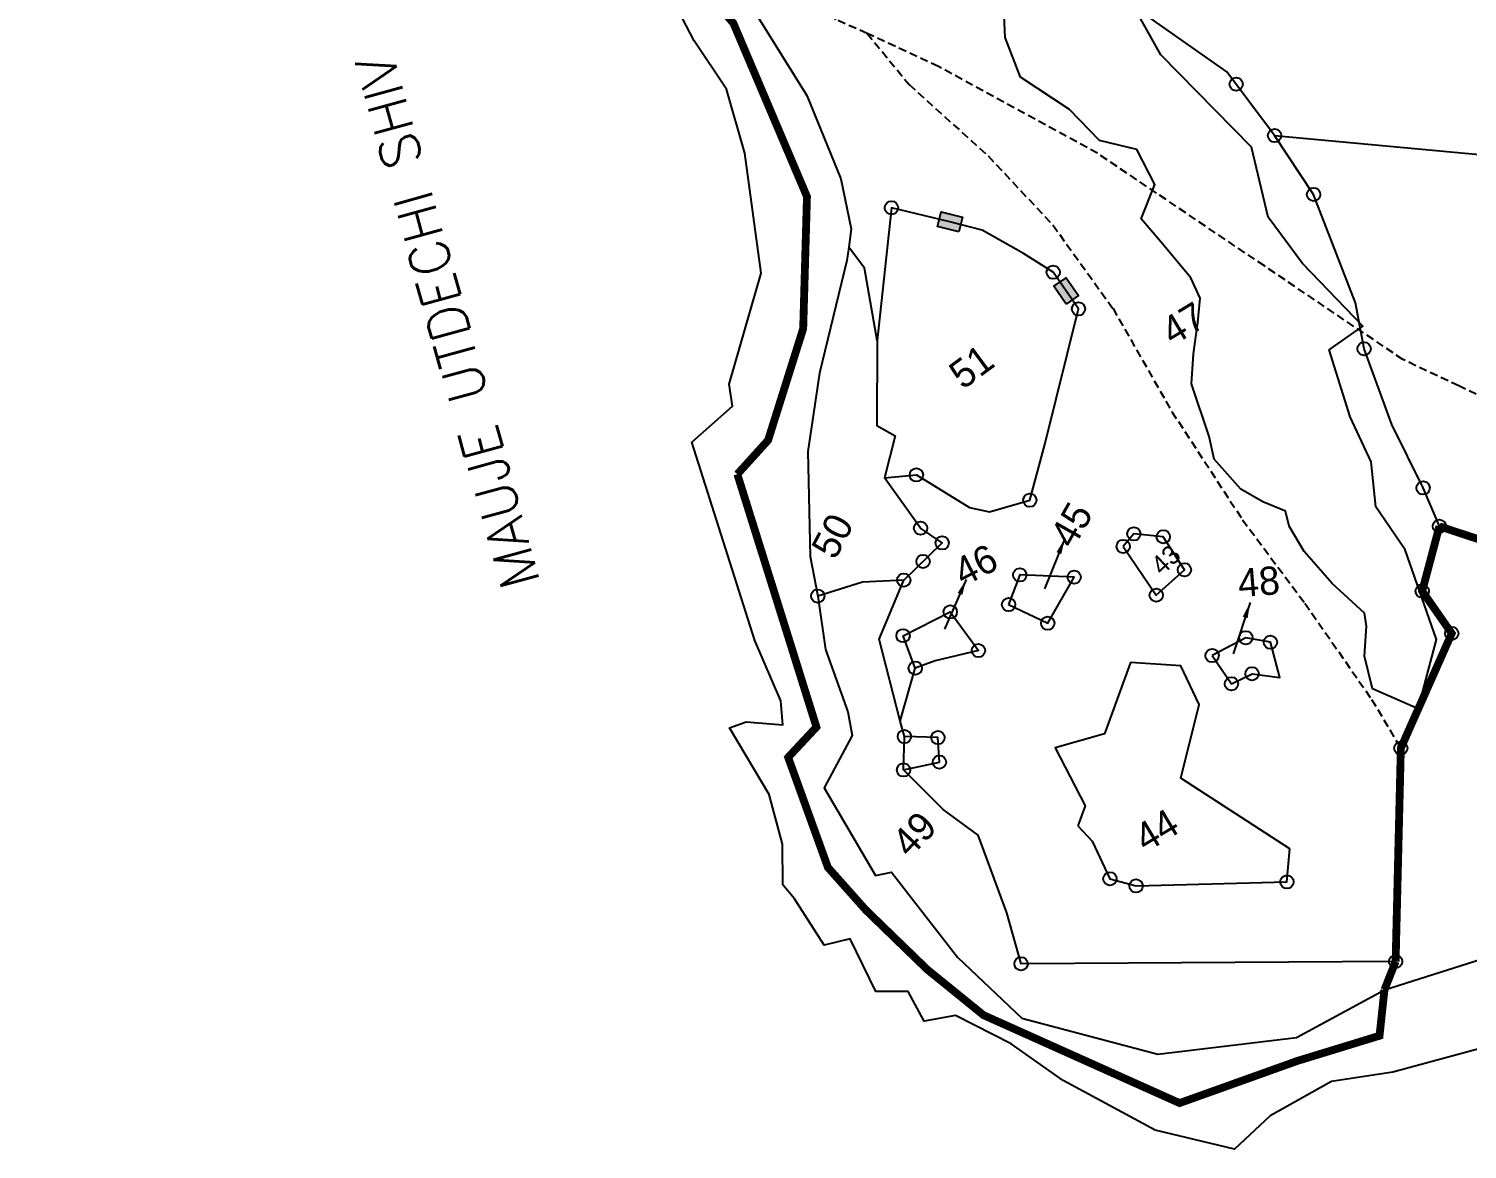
# Model space of a CAD drawing. Header units: metres. Extents: x 302106 to 303882, y 1957822 to 1960135.
# Drawn here: x 302263 to 303172, y 1957822 to 1958531 of the extents above; entities that cross this region are included whole.
import ezdxf

# ---------------------------------------------------------------- set-up
doc = ezdxf.new("R2010")
doc.units = ezdxf.units.M
doc.linetypes.add('DASHDOT', pattern=[1, 0.5, -0.25, 0, -0.25])
doc.linetypes.add('DASHED', pattern=[0.75, 0.5, -0.25])
for name, color, linetype in [('LINE_FOOTPATH', 1, 'DASHED'), ('POLY_HATCH', 12, 'Continuous'), ('POLY_PARCEL', 6, 'Continuous'), ('POLY_WATER', 4, 'Continuous'), ('SYM_ARROW', 1, 'Continuous'), ('SYM_STONE', 1, 'Continuous'), ('TEXT_MAPOUT', 7, 'Continuous'), ('TEXT_PARCEL', 7, 'Continuous'), ('V_BOUND_LINE', 7, 'Continuous'), ('V_BOUND_STREAM_LINE', 7, 'DASHDOT')]:
    doc.layers.add(name, color=color, linetype=linetype)
doc.styles.get("Standard").update_dxf_attribs({"font": 'simplex.shx'})
doc.styles.add('TEXT_MAP', font='')
doc.styles.get('TEXT_MAP').set_extended_font_data('Kruti Dev 050')
doc.dimstyles.get("Standard").update_dxf_attribs({"dimtxt": 0.18, "dimasz": 0.18, "dimexe": 0.18, "dimexo": 0.0625, "dimgap": 0.09, "dimtad": 0, "dimtih": 1, "dimtoh": 1, "dimdec": 4, "dimzin": 0, "dimdsep": 46, "dimtxsty": 'Standard', "dimcen": 0.09, "dimadec": 0, "dimazin": 0, "dimtfac": 1, "dimtdec": 4, "dimtofl": 0, "dimtmove": 0, "dimatfit": 3, "dimfxl": 1, "dimtolj": 1, "dimtzin": 0, "dimarcsym": 0})

# ---------------------------------------------------------------- blocks, each defined once
blk = doc.blocks.new('STONE')
blk.add_circle((0, 0), 0.851)
blk = doc.blocks.new('STONESQUAREFILLED')
blk.add_hatch(color=256).paths.add_polyline_path([(0.696, -0.481), (0.696, 0.481), (-0.696, 0.481), (-0.696, -0.481)])
blk.add_lwpolyline([(-0.696, 0.481), (0.696, 0.481), (0.696, -0.481), (-0.696, -0.481)], close=True)
blk = doc.blocks.new('TEXTARROW')
blk.add_leader([(0.04, -0.01), (8.68, -0.01)], dimstyle='Standard', override={"dimtxt": 2.5, "dimasz": 2.5, "dimexe": 1.25, "dimexo": 0.625, "dimgap": 0.625, "dimtad": 1, "dimtih": 0, "dimtoh": 0, "dimzin": 8, "dimcen": 2.5, "dimtofl": 1})

msp = doc.modelspace()

# ---------------------------------------------------------------- linework, layer by layer
at = {"layer": 'LINE_FOOTPATH', "ltscale": 10}
for points in [[(303198.32, 1958290.38), (303166.98, 1958305.25), (303131.6, 1958321.91), (303044.07, 1958381.15), (302938.47, 1958452.39), (302837.85, 1958507.36), (302792.69, 1958528.31), (302773.03, 1958536.93), (302750.66, 1958574.03), (302734.68, 1958600.53), (302711.09, 1958629.67), (302672.1, 1958660.37), (302636.47, 1958695.49), (302596.23, 1958730.25), (302531.89, 1958789.02), (302440.37, 1958898.85), (302408.8, 1958935.23), (302364.74, 1958936.36), (302324.04, 1958935.92)], [(302792.69, 1958528.31), (302819.35, 1958495.86), (302869.33, 1958450.75), (302910.18, 1958407.05), (302948.31, 1958354.11), (302985.54, 1958288.9), (303030.19, 1958220.57), (303069.64, 1958167.74), (303111.84, 1958106.9), (303130.32, 1958076.04)]]:
    msp.add_lwpolyline(points, dxfattribs=at)
at = {"layer": 'POLY_HATCH'}
for points in [[(303141.32, 1958100.86), (303152.97, 1958144.77), (303132.97, 1958201.44), (303114.5, 1958228.71), (303111.48, 1958257.21), (303098.36, 1958285.69), (303084.91, 1958328.12), (303106.27, 1958343.02), (303068.18, 1958382.72), (303046.44, 1958412.06), (303035.96, 1958456.28), (302978.53, 1958514.65), (302954.99, 1958557.06)], [(303141.32, 1958100.86), (303112.47, 1958113.66), (303107.35, 1958134.22), (303108.65, 1958153.19), (303107.3, 1958161.47), (303086.96, 1958180.13), (303069.28, 1958200.39), (303059.63, 1958216.4), (303057.47, 1958226.02), (303043.03, 1958231.86), (303029.12, 1958239.84), (303012.24, 1958258.78), (303009.01, 1958273.2), (302997.99, 1958306.57), (302999.29, 1958325.54), (303001.93, 1958345.32), (303003.5, 1958360.82), (302997.6, 1958373.64), (302978.31, 1958396.57), (302965.99, 1958410.97), (302974.77, 1958432.63), (302963.24, 1958454.78), (302939.71, 1958460.61), (302920.7, 1958480.07), (302889.81, 1958500.64), (302880.14, 1958525.74), (302879.03, 1958548.71)]]:
    msp.add_lwpolyline(points, dxfattribs=at)
at = {"layer": 'POLY_PARCEL'}
for points in [[(303050.48, 1958463.64), (303020.35, 1958503.91), (302968.03, 1958540.7), (302961.53, 1958592.53), (302931.24, 1958647.99), (302923.87, 1958671.42), (302918.46, 1958705.02), (302931.31, 1958721.76), (302955.49, 1958761.51), (302939.23, 1958801.16), (302917.1, 1958801.3), (302881.09, 1958802.07), (302857.37, 1958821.03)], [(303050.48, 1958463.64), (303193.47, 1958450.46), (303241.92, 1958478.82), (303292.55, 1958512.28)], [(303154.71, 1958216.4), (303144.41, 1958240.65), (303124.65, 1958280.89), (303107.06, 1958328.73), (303101.66, 1958357.84), (303075.18, 1958426.39), (303050.48, 1958463.64)], [(302803.72, 1958247.12), (302823.9, 1958248.87), (302857.54, 1958228.31), (302870.07, 1958225.46), (302895.66, 1958232.87), (302905.19, 1958268.25), (302926.46, 1958353.94), (302910.47, 1958377.14), (302891.68, 1958389.03), (302865.59, 1958403.73), (302845.16, 1958409.03), (302808.13, 1958417.94), (302799.04, 1958333.98)], [(302799.04, 1958333.98), (302791.13, 1958379.67), (302781.09, 1958393)], [(302799.04, 1958333.98), (302798.96, 1958280.28), (302810.56, 1958273.66), (302803.72, 1958247.12)], [(302815.9, 1958182.39), (302840.22, 1958205.86), (302826.55, 1958215.24), (302803.72, 1958247.12)], [(302954.75, 1958203.71), (302975.66, 1958172.82), (302993.46, 1958188.89), (302980.08, 1958209.82), (302961.46, 1958211.57), (302954.75, 1958203.71)], [(302815.9, 1958182.39), (302789.83, 1958181.09), (302761.52, 1958172.29)], [(302813.76, 1958093.19), (302800.37, 1958145), (302815.9, 1958182.39)], [(302882.26, 1958166.88), (302906.95, 1958155.05), (302923.72, 1958184.24), (302889.29, 1958185.61), (302882.26, 1958166.88)], [(303010.94, 1958134.57), (303023.19, 1958116.78), (303036.19, 1958123.08), (303053.69, 1958120.66), (303047.82, 1958143.07), (303032.34, 1958145.94), (303010.94, 1958134.57)], [(302813.76, 1958093.19), (302823.23, 1958126.71)], [(302926.12, 1958026.97), (302935.11, 1958017.13), (302946.37, 1957993.39), (302962.86, 1957988.84), (303058.29, 1957991.42), (303060.16, 1958012.39), (302991.22, 1958057.06), (303002.81, 1958103.72), (302991.21, 1958128.02), (302959.36, 1958130.18), (302942.96, 1958085.19), (302911.68, 1958076.26), (302930.7, 1958039.65), (302926.12, 1958026.97)], [(302816.31, 1958083.34), (302813.76, 1958093.19)], [(302815.81, 1958062.22), (302838.47, 1958067.23), (302837.55, 1958082.69), (302816.31, 1958083.34)], [(302815.81, 1958062.22), (302816.31, 1958083.34)], [(303127.02, 1957941.06), (302890.11, 1957939.64), (302881.11, 1957971.85), (302863.08, 1958021.04), (302840.86, 1958037.28), (302815.81, 1958062.22)]]:
    msp.add_lwpolyline(points, dxfattribs=at)
msp.add_lwpolyline([(302823.23, 1958126.71), (302815.46, 1958147.21), (302845.37, 1958162.19), (302863.13, 1958137.8), (302835.78, 1958131.23)], close=True, dxfattribs=at)
at = {"layer": 'POLY_WATER'}
for points in [[(303195.29, 1957890.01), (303125.29, 1957871.05), (303086.5, 1957865.1), (303047.68, 1957843.36), (303025.08, 1957822.27), (302974.98, 1957834.4), (302916.66, 1957865.67), (302883.86, 1957889.06), (302848.63, 1957906.85), (302828.81, 1957903.2), (302818.71, 1957922.02), (302798.28, 1957922.15), (302781.93, 1957955.47), (302765.65, 1957951.47), (302746.75, 1957980.75), (302739.35, 1957989.58), (302739.24, 1958015.25), (302730.71, 1958046.64), (302705.69, 1958088.84), (302716.23, 1958092.7), (302739.36, 1958090.87), (302738.17, 1958105.93), (302721.64, 1958144.13), (302681.88, 1958269.59), (302707.53, 1958292.52), (302705.49, 1958306.24), (302725.8, 1958376.6), (302715.36, 1958452.5), (302703.88, 1958492.9), (302683.27, 1958523.65), (302655.05, 1958578.04)], [(302714.6, 1958553.5), (302754.58, 1958489.02), (302776.08, 1958436.24), (302782.65, 1958404.54), (302781.09, 1958393)], [(302781.09, 1958393), (302779.94, 1958384.52), (302762.62, 1958313.36), (302755.18, 1958263.74), (302756.77, 1958197.29), (302761.52, 1958172.29)], [(302761.52, 1958172.29), (302766.53, 1958138.54), (302780.56, 1958099.09), (302783.25, 1958083.99), (302765.5, 1958051.01), (302798.14, 1957995.47), (302808.25, 1957997.67), (302849.98, 1957943.71), (302890.69, 1957905.3), (302976.66, 1957882.47), (303064.29, 1957892.96), (303119.96, 1957923.17)], [(303119.96, 1957923.17), (303190.37, 1957945.56)]]:
    msp.add_lwpolyline(points, dxfattribs=at)
at = {"layer": 'V_BOUND_LINE', "const_width": 4.95}
for points in [[(303154.71, 1958216.4), (303221.5, 1958194.3), (303237.65, 1958148.09), (303295.47, 1958134.79), (303292.97, 1958155.29), (303361.77, 1958179.34), (303386.01, 1958133.42), (303454.44, 1958139.82), (303462.15, 1958144.93), (303471.43, 1958172.54), (303498.66, 1958191.7), (303501.33, 1958263.02), (303466.03, 1958277.05), (303458.46, 1958308.25), (303402.48, 1958313.95), (303362.11, 1958331.8), (303342, 1958365.54), (303339.18, 1958383.55), (303346.65, 1958407.32), (303308.7, 1958468.36), (303292.55, 1958512.28)], [(303127.02, 1957941.06), (303130.32, 1958076.04), (303162.51, 1958148.64), (303143.83, 1958175.44), (303154.71, 1958216.4)], [(303119.96, 1957923.17), (303127.02, 1957941.06)]]:
    msp.add_lwpolyline(points, dxfattribs=at)
at = {"layer": 'V_BOUND_STREAM_LINE', "ltscale": 10, "const_width": 4.95}
for points in [[(302329.74, 1958828.15), (302266.07, 1958738.78), (302370.63, 1958674.68), (302392.3, 1958627.5), (302463.86, 1958582.53), (302534.73, 1958608.69), (302649.27, 1958602.42), (302708.15, 1958534.75), (302754.71, 1958425.01), (302752.32, 1958341.48), (302730.11, 1958270.85), (302710.67, 1958249.35)], [(302710.67, 1958249.35), (302760.7, 1958089.39), (302742.82, 1958070.2), (302767.97, 1958000.56), (302791.92, 1957973.64), (302830.7, 1957936.05), (302866.39, 1957907.1), (302990.37, 1957851.48), (303064.78, 1957878.11), (303116.85, 1957894.08), (303119.96, 1957923.17)]]:
    msp.add_lwpolyline(points, dxfattribs=at)

# ---------------------------------------------------------------- block references
at = {"layer": 'SYM_ARROW'}
for p, xscale, yscale, zscale, rotation in [((302917.85, 1958208.74), 3.963545019173593, 3.963545019173593, 3.963545019173593, 248.1204862114944), ((302855.56, 1958182.87), 3.963545019173592, 3.963545019173592, 3.963545019173592, 246.4234765191989), ((303035.09, 1958168.31), 3.963545019173592, 3.963545019173592, 3.963545019173592, 251.6691750911759)]:
    msp.add_blockref('TEXTARROW', p, dxfattribs=dict(at, xscale=xscale, yscale=yscale, zscale=zscale, rotation=rotation))
at = {"layer": 'SYM_STONE'}
for name, p, xscale, yscale, zscale, rotation in [('STONE', (303026.16, 1958496.14), 4.954431273966991, 4.954431273966991, 4.954431273966991, 31.08348026622783), ('STONE', (303050.48, 1958463.64), 4.954431273966991, 4.954431273966991, 4.954431273966991, 31.08348026622783), ('STONE', (303075.18, 1958426.39), 4.954431273966991, 4.954431273966991, 4.954431273966991, 31.08348026622783), ('STONE', (302808.13, 1958417.94), 4.954431273966991, 4.954431273966991, 4.954431273966991, 31.08348026622783), ('STONESQUAREFILLED', (302845.16, 1958409.03), 9.908862547933982, 9.908862547933982, 9.908862547933982, 166.4710655386851), ('STONE', (302910.47, 1958377.14), 4.954431273966991, 4.954431273966991, 4.954431273966991, 31.08348026622783), ('STONESQUAREFILLED', (302918.62, 1958365.32), 9.908862547933982, 9.908862547933982, 9.908862547933982, 124.5755474686989), ('STONE', (302926.46, 1958353.94), 4.954431273966991, 4.954431273966991, 4.954431273966991, 31.08348026622783), ('STONE', (303107.06, 1958328.73), 4.954431273966991, 4.954431273966991, 4.954431273966991, 31.08348026622783), ('STONE', (302823.9, 1958248.87), 4.954431273966991, 4.954431273966991, 4.954431273966991, 31.08348026622783), ('STONE', (303144.41, 1958240.65), 4.954431273966991, 4.954431273966991, 4.954431273966991, 31.08348026622783), ('STONE', (302895.66, 1958232.87), 4.954431273966991, 4.954431273966991, 4.954431273966991, 31.08348026622783), ('STONE', (302826.55, 1958215.24), 4.954431273966991, 4.954431273966991, 4.954431273966991, 31.08348026622783), ('STONE', (302961.46, 1958211.57), 4.954431273966991, 4.954431273966991, 4.954431273966991, 31.08348026622783), ('STONE', (302980.08, 1958209.82), 4.954431273966991, 4.954431273966991, 4.954431273966991, 31.08348026622783), ('STONE', (303154.71, 1958216.4), 4.954431273966991, 4.954431273966991, 4.954431273966991, 31.08348026622783), ('STONE', (302840.22, 1958205.86), 4.954431273966991, 4.954431273966991, 4.954431273966991, 31.08348026622783), ('STONE', (302954.75, 1958203.71), 4.954431273966991, 4.954431273966991, 4.954431273966991, 31.08348026622783), ('STONE', (302828.12, 1958194.18), 4.954431273966991, 4.954431273966991, 4.954431273966991, 31.08348026622783), ('STONE', (302889.29, 1958185.61), 4.954431273966991, 4.954431273966991, 4.954431273966991, 31.08348026622783), ('STONE', (302923.72, 1958184.24), 4.954431273966991, 4.954431273966991, 4.954431273966991, 31.08348026622783), ('STONE', (302993.46, 1958188.89), 4.954431273966991, 4.954431273966991, 4.954431273966991, 31.08348026622783), ('STONE', (302815.9, 1958182.39), 4.954431273966991, 4.954431273966991, 4.954431273966991, 31.08348026622783), ('STONE', (303143.83, 1958175.44), 4.954431273966991, 4.954431273966991, 4.954431273966991, 31.08348026622783), ('STONE', (302761.52, 1958172.29), 4.954431273966991, 4.954431273966991, 4.954431273966991, 31.08348026622783), ('STONE', (302882.26, 1958166.88), 4.954431273966991, 4.954431273966991, 4.954431273966991, 31.08348026622783), ('STONE', (302975.66, 1958172.82), 4.954431273966991, 4.954431273966991, 4.954431273966991, 31.08348026622783), ('STONE', (302845.37, 1958162.19), 4.954431273966991, 4.954431273966991, 4.954431273966991, 31.08348026622783), ('STONE', (302815.46, 1958147.21), 4.954431273966991, 4.954431273966991, 4.954431273966991, 31.08348026622783), ('STONE', (302906.95, 1958155.05), 4.954431273966991, 4.954431273966991, 4.954431273966991, 31.08348026622783), ('STONE', (303162.51, 1958148.64), 4.954431273966991, 4.954431273966991, 4.954431273966991, 31.08348026622783), ('STONE', (302863.13, 1958137.8), 4.954431273966991, 4.954431273966991, 4.954431273966991, 31.08348026622783), ('STONE', (303032.34, 1958145.94), 4.954431273966991, 4.954431273966991, 4.954431273966991, 31.08348026622783), ('STONE', (303047.82, 1958143.07), 4.954431273966991, 4.954431273966991, 4.954431273966991, 31.08348026622783), ('STONE', (303010.94, 1958134.57), 4.954431273966991, 4.954431273966991, 4.954431273966991, 31.08348026622783), ('STONE', (302823.23, 1958126.71), 4.954431273966991, 4.954431273966991, 4.954431273966991, 31.08348026622783), ('STONE', (303036.19, 1958123.08), 4.954431273966991, 4.954431273966991, 4.954431273966991, 31.08348026622783), ('STONE', (303023.19, 1958116.78), 4.954431273966991, 4.954431273966991, 4.954431273966991, 31.08348026622783), ('STONE', (302816.31, 1958083.34), 4.954431273966991, 4.954431273966991, 4.954431273966991, 31.08348026622783), ('STONE', (302837.55, 1958082.69), 4.954431273966991, 4.954431273966991, 4.954431273966991, 31.08348026622783), ('STONE', (303130.32, 1958076.04), 4.954431273966991, 4.954431273966991, 4.954431273966991, 31.08348026622783), ('STONE', (302838.47, 1958067.23), 4.954431273966991, 4.954431273966991, 4.954431273966991, 31.08348026622783), ('STONE', (302815.81, 1958062.22), 4.954431273966991, 4.954431273966991, 4.954431273966991, 31.08348026622783), ('STONE', (302946.37, 1957993.39), 4.954431273966991, 4.954431273966991, 4.954431273966991, 31.08348026622783), ('STONE', (303058.29, 1957991.42), 4.954431273966991, 4.954431273966991, 4.954431273966991, 31.08348026622783), ('STONE', (302962.86, 1957988.84), 4.954431273966991, 4.954431273966991, 4.954431273966991, 31.08348026622783), ('STONE', (302890.11, 1957939.64), 4.954431273966991, 4.954431273966991, 4.954431273966991, 31.08348026622783), ('STONE', (303127.02, 1957941.06), 4.954431273966991, 4.954431273966991, 4.954431273966991, 31.08348026622783)]:
    msp.add_blockref(name, p, dxfattribs=dict(at, xscale=xscale, yscale=yscale, zscale=zscale, rotation=rotation))

# ---------------------------------------------------------------- texts
at = {"layer": 'TEXT_MAPOUT', "ltscale": 10}
msp.add_text('MAUJE UTDECHI SHIV', height=24.7722, rotation=105.55123, dxfattribs=at).set_placement((302585.97, 1958181.28))
at = {"layer": 'TEXT_PARCEL', "style": 'TEXT_MAP'}
for s, height, rotation, p in [('47', 17.836, 31.08348, (302985.98, 1958330.28)), ('51', 17.836, 36.52083, (302853.31, 1958302.46)), ('45', 17.836, 60.38, (302923.09, 1958201.52)), ('50', 17.836, 62.28789, (302772.52, 1958194.48)), ('46', 17.836, 27.2715, (302853.58, 1958178)), ('43', 11.891, 43.10764, (302979.23, 1958184.9)), ('48', 17.836, 4.53106, (303027.96, 1958171.51)), ('49', 17.836, 46.14404, (302819.72, 1958006)), ('44', 17.836, 31.08348, (302968.95, 1958009.7))]:
    msp.add_text(s, height=height, rotation=rotation, dxfattribs=at).set_placement(p)

doc.saveas('drawing.dxf')
